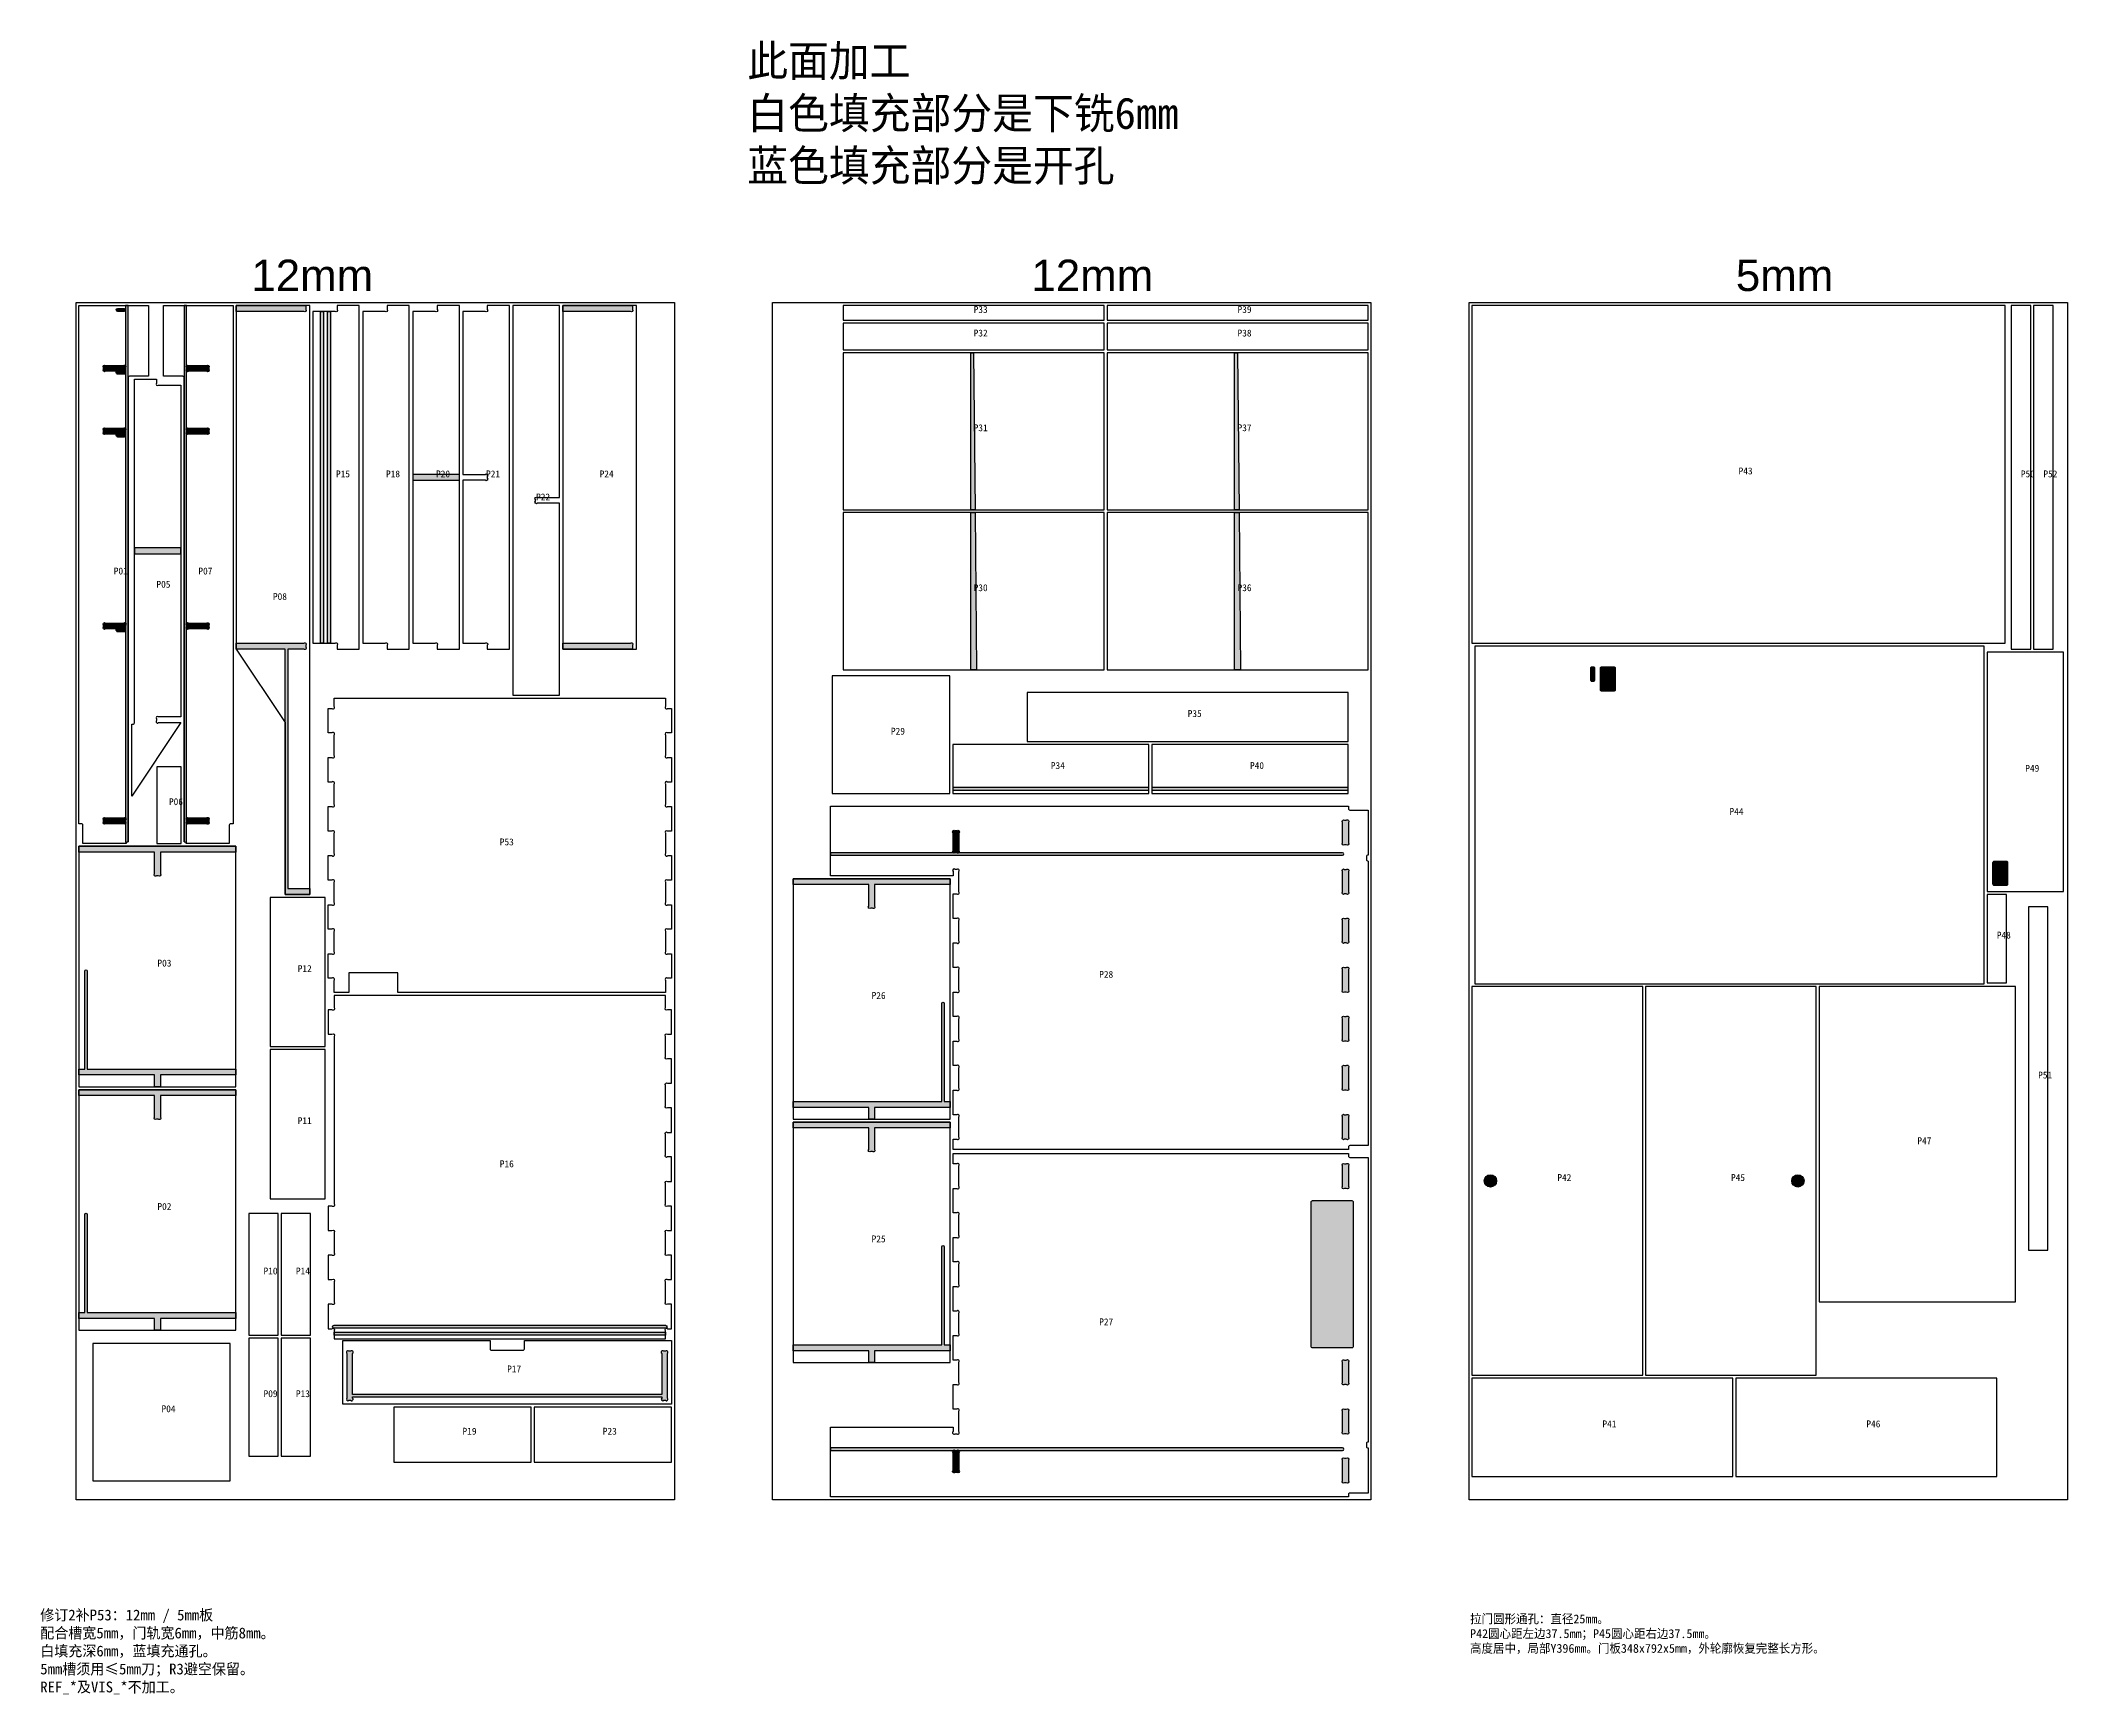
# Model space of a CAD drawing. Header units: millimetres. Extents: x 1501 to 5633, y -413 to 2958.
import ezdxf

# ---------------------------------------------------------------- set-up
doc = ezdxf.new("R2010")
doc.units = ezdxf.units.MM
for name, color, linetype in [('CUT_12MM', 7, 'Continuous'), ('CUT_5MM', 6, 'Continuous'), ('HOLE_THROUGH_12MM', 150, 'Continuous'), ('HOLE_THROUGH_5MM', 150, 'Continuous'), ('POCKET_DEPTH6', 7, 'Continuous'), ('REF_STOCK_DO_NOT_CUT', 8, 'Continuous'), ('REF_TEXT_DO_NOT_CUT', 7, 'Continuous'), ('VIS_FILL_DO_NOT_MACHINE', 7, 'Continuous')]:
    doc.layers.add(name, color=color, linetype=linetype)

msp = doc.modelspace()

# ---------------------------------------------------------------- hatches: boundary and pattern name
at = {"layer": 'VIS_FILL_DO_NOT_MACHINE'}
for color, points in [(150, [(1670.9, 2405.5), (1657.9, 2405.5, -1), (1657.9, 2411.5), (1670.9, 2411.5, -1)]), (7, [(1675, 1322.4, -0.32726), (1677.9, 1324.5), (1678.9, 1324.5), (1678.9, 2417.5), (1673.9, 2417.5), (1673.9, 1324.5, 0.254055)]), (7, [(1798.4, 1324.5), (1798.4, 2417.5), (1793.4, 2417.5), (1793.4, 1324.5), (1794.4, 1324.5, -0.32726), (1797.2, 1322.4, 0.254055)]), (7, [(2037.1, 2405.5), (1899.4, 2405.5), (1899.4, 2417.5), (2041.4, 2417.5), (2041.4, 2409.7, -1)]), (7, [(2077.4, 2405.5), (2077.4, 1729.5), (2071.4, 1729.5), (2071.4, 2405.5)]), (7, [(2091.4, 2405.5), (2091.4, 1729.5), (2085.4, 1729.5), (2085.4, 2405.5)]), (7, [(2703.1, 2405.5), (2565.4, 2405.5), (2565.4, 2417.5), (2707.4, 2417.5), (2707.4, 2409.7, -1)]), (7, [(3396.9, 2321.5), (3402.9, 2321.5), (3405.9, 2001.5), (3396.9, 2001.5)]), (7, [(3934.9, 2321.5), (3940.9, 2321.5), (3943.9, 2001.5), (3934.9, 2001.5)]), (150, [(1628.9, 2287.7), (1628.9, 2291.2, -1), (1633.1, 2295.5), (1669.7, 2295.5, -1), (1673.9, 2291.2), (1673.9, 2280.5, -0.414214), (1670.9, 2277.5), (1657.9, 2277.5, -0.414214), (1654.9, 2280.5), (1654.9, 2283.5), (1633.1, 2283.5, -1)]), (150, [(1798.4, 2287.7), (1798.4, 2291.2, -1), (1802.6, 2295.5), (1839.1, 2295.5, -1), (1843.4, 2291.2), (1843.4, 2287.7, -1), (1839.1, 2283.5), (1802.6, 2283.5, -1)]), (150, [(1628.9, 2159.7), (1628.9, 2163.2, -1), (1633.1, 2167.5), (1669.7, 2167.5, -1), (1673.9, 2163.2), (1673.9, 2152.5, -0.414214), (1670.9, 2149.5), (1657.9, 2149.5, -0.414214), (1654.9, 2152.5), (1654.9, 2155.5), (1633.1, 2155.5, -1)]), (150, [(1798.4, 2159.7), (1798.4, 2163.2, -1), (1802.6, 2167.5), (1839.1, 2167.5, -1), (1843.4, 2163.2), (1843.4, 2159.7, -1), (1839.1, 2155.5), (1802.6, 2155.5, -1)]), (7, [(2259.4, 2073.5), (2259.4, 2061.5), (2354.4, 2061.5), (2354.4, 2073.5)]), (7, [(3396.9, 1995.5), (3405.9, 1995.5), (3408.9, 1675.5), (3396.9, 1675.5)]), (7, [(3934.9, 1995.5), (3943.9, 1995.5), (3946.9, 1675.5), (3934.9, 1675.5)]), (7, [(1691.9, 1923.5), (1691.9, 1911.5), (1786.9, 1911.5), (1786.9, 1923.5)]), (150, [(1628.9, 1762.7), (1628.9, 1766.2, -1), (1633.1, 1770.5), (1669.7, 1770.5, -1), (1673.9, 1766.2), (1673.9, 1755.5, -0.414214), (1670.9, 1752.5), (1657.9, 1752.5, -0.414214), (1654.9, 1755.5), (1654.9, 1758.5), (1633.1, 1758.5, -1)]), (150, [(1798.4, 1762.7), (1798.4, 1766.2, -1), (1802.6, 1770.5), (1839.1, 1770.5, -1), (1843.4, 1766.2), (1843.4, 1762.7, -1), (1839.1, 1758.5), (1802.6, 1758.5, -1)]), (7, [(2049.4, 1217.5), (1999.4, 1217.5), (1999.4, 1717.5), (1899.4, 1717.5), (1899.4, 1729.5), (2037.1, 1729.5, -1), (2041.4, 1725.2), (2041.4, 1721.7, -1), (2037.1, 1717.5), (2004.4, 1717.5), (2004.4, 1229.5), (2049.4, 1229.5)]), (7, [(2565.4, 1729.5), (2703.1, 1729.5, -1), (2707.4, 1725.2), (2707.4, 1717.5), (2565.4, 1717.5)]), (150, [(4665.9, 1651.5), (4663.9, 1651.5, -0.414214), (4660.9, 1654.5), (4660.9, 1678.5, -0.414214), (4663.9, 1681.5), (4665.9, 1681.5, -0.414214), (4668.9, 1678.5), (4668.9, 1654.5, -0.414214)]), (150, [(4707.9, 1631.5), (4683.9, 1631.5, -0.414214), (4680.9, 1634.5), (4680.9, 1678.5, -0.414214), (4683.9, 1681.5), (4707.9, 1681.5, -0.414214), (4710.9, 1678.5), (4710.9, 1634.5, -0.414214)]), (7, [(3760.3, 1435.1), (3360.3, 1435.1), (3360.3, 1430.1), (3760.3, 1430.1)]), (7, [(4166.3, 1435.1), (3766.3, 1435.1), (3766.3, 1430.1), (4166.3, 1430.1)]), (150, [(1628.9, 1365.7), (1628.9, 1369.2, -1), (1633.1, 1373.5), (1669.7, 1373.5, -1), (1673.9, 1369.2), (1673.9, 1365.7, -1), (1669.7, 1361.5), (1633.1, 1361.5, -1)]), (150, [(1798.4, 1365.7), (1798.4, 1369.2, -1), (1802.6, 1373.5), (1839.1, 1373.5, -1), (1843.4, 1369.2), (1843.4, 1365.7, -1), (1839.1, 1361.5), (1802.6, 1361.5, -1)]), (150, [(4154.9, 1322.7), (4154.9, 1364.2, -1), (4159.1, 1368.5), (4162.7, 1368.5, -1), (4166.9, 1364.2), (4166.9, 1322.7, -1), (4162.7, 1318.5), (4159.1, 1318.5, -1)]), (150, [(3360.9, 1306.7), (3360.9, 1343.2, -1), (3365.1, 1347.5), (3368.7, 1347.5, -1), (3372.9, 1343.2), (3372.9, 1306.7, -1), (3368.7, 1302.5), (3365.1, 1302.5, -1)]), (7, [(1732.9, 1259.7), (1732.9, 1303.5), (1578.9, 1303.5), (1578.9, 1315.5), (1898.9, 1315.5), (1898.9, 1303.5), (1744.9, 1303.5), (1744.9, 1259.7, -1), (1740.7, 1255.5), (1737.2, 1255.5, -1)]), (7, [(4154.9, 1302.5), (3110.9, 1302.5), (3110.9, 1297.5), (4154.9, 1297.5, 1)]), (150, [(5507.9, 1285.5, -0.414214), (5510.9, 1282.5), (5510.9, 1238.5, -0.414214), (5507.9, 1235.5), (5483.9, 1235.5, -0.414214), (5480.9, 1238.5), (5480.9, 1282.5, -0.414214), (5483.9, 1285.5)]), (7, [(3188.9, 1193.7), (3188.9, 1237.5), (3034.9, 1237.5), (3034.9, 1249.5), (3354.9, 1249.5), (3354.9, 1237.5), (3200.9, 1237.5), (3200.9, 1193.7, -1), (3196.7, 1189.5), (3193.1, 1189.5, -1)]), (150, [(4154.9, 1222.7), (4154.9, 1264.2, -1), (4159.1, 1268.5), (4162.7, 1268.5, -1), (4166.9, 1264.2), (4166.9, 1222.7, -1), (4162.7, 1218.5), (4159.1, 1218.5, -1)]), (150, [(4154.9, 1122.7), (4154.9, 1164.2, -1), (4159.1, 1168.5), (4162.7, 1168.5, -1), (4166.9, 1164.2), (4166.9, 1122.7, -1), (4162.7, 1118.5), (4159.1, 1118.5, -1)]), (7, [(1744.9, 825.5), (1732.9, 825.5), (1732.9, 849.5), (1578.9, 849.5), (1578.9, 861.5), (1590.9, 861.5), (1590.9, 1061.5, -1), (1595.9, 1061.5), (1595.9, 861.5), (1898.9, 861.5), (1898.9, 849.5), (1744.9, 849.5)]), (150, [(4154.9, 1022.7), (4154.9, 1064.2, -1), (4159.1, 1068.5), (4162.7, 1068.5, -1), (4166.9, 1064.2), (4166.9, 1022.7, -1), (4162.7, 1018.5), (4159.1, 1018.5, -1)]), (7, [(3200.9, 759.5), (3188.9, 759.5), (3188.9, 783.5), (3034.9, 783.5), (3034.9, 795.5), (3337.9, 795.5), (3337.9, 995.5, -1), (3342.9, 995.5), (3342.9, 795.5), (3354.9, 795.5), (3354.9, 783.5), (3200.9, 783.5)]), (150, [(4154.9, 922.7), (4154.9, 964.2, -1), (4159.1, 968.5), (4162.7, 968.5, -1), (4166.9, 964.2), (4166.9, 922.7, -1), (4162.7, 918.5), (4159.1, 918.5, -1)]), (150, [(4154.9, 822.7), (4154.9, 864.2, -1), (4159.1, 868.5), (4162.7, 868.5, -1), (4166.9, 864.2), (4166.9, 822.7, -1), (4162.7, 818.5), (4159.1, 818.5, -1)]), (7, [(1732.9, 763.7), (1732.9, 807.5), (1578.9, 807.5), (1578.9, 819.5), (1898.9, 819.5), (1898.9, 807.5), (1744.9, 807.5), (1744.9, 763.7, -1), (1740.7, 759.5), (1737.2, 759.5, -1)]), (7, [(3188.9, 697.7), (3188.9, 741.5), (3034.9, 741.5), (3034.9, 753.5), (3354.9, 753.5), (3354.9, 741.5), (3200.9, 741.5), (3200.9, 697.7, -1), (3196.7, 693.5), (3193.1, 693.5, -1)]), (150, [(4154.9, 722.7), (4154.9, 764.2, -1), (4159.1, 768.5), (4162.7, 768.5, -1), (4166.9, 764.2), (4166.9, 722.7, -1), (4162.7, 718.5), (4159.1, 718.5, -1)]), (150, [(4154.9, 622.7), (4154.9, 664.2, -1), (4159.1, 668.5), (4162.7, 668.5, -1), (4166.9, 664.2), (4166.9, 622.7, -1), (4162.7, 618.5), (4159.1, 618.5, -1)]), (150, [(4468.9, 633.5, 1), (4443.9, 633.5, 1)]), (150, [(5095.9, 633.5, 1), (5070.9, 633.5, 1)]), (150, [(4090.9, 296.5), (4090.9, 590.5, -0.414214), (4093.9, 593.5), (4173.9, 593.5, -0.414214), (4176.9, 590.5), (4176.9, 296.5, -0.414214), (4173.9, 293.5), (4093.9, 293.5, -0.414214)]), (7, [(1744.9, 329.5), (1732.9, 329.5), (1732.9, 353.5), (1578.9, 353.5), (1578.9, 365.5), (1590.9, 365.5), (1590.9, 565.5, -1), (1595.9, 565.5), (1595.9, 365.5), (1898.9, 365.5), (1898.9, 353.5), (1744.9, 353.5)]), (7, [(3200.9, 263.5), (3188.9, 263.5), (3188.9, 287.5), (3034.9, 287.5), (3034.9, 299.5), (3337.9, 299.5), (3337.9, 499.5, -1), (3342.9, 499.5), (3342.9, 299.5), (3354.9, 299.5), (3354.9, 287.5), (3200.9, 287.5)]), (7, [(2098.9, 339.5), (2774.9, 339.5, -1), (2774.9, 333.5), (2098.9, 333.5, -1)]), (7, [(2774.9, 319.5), (2098.9, 319.5), (2098.9, 325.5), (2774.9, 325.5)]), (7, [(2129.1, 186.5), (2132.7, 186.5, 1), (2136.9, 190.7), (2136.9, 193.5), (2766.9, 193.5), (2766.9, 190.7, 1), (2771.1, 186.5), (2774.7, 186.5, 1), (2778.9, 190.7), (2778.9, 282.2, 1), (2774.7, 286.5), (2771.1, 286.5, 1), (2766.9, 282.2), (2766.9, 198.5), (2136.9, 198.5), (2136.9, 282.2, 1), (2132.7, 286.5), (2129.1, 286.5, 1), (2124.9, 282.2), (2124.9, 190.7, 1)]), (150, [(4154.9, 222.7), (4154.9, 264.2, -1), (4159.1, 268.5), (4162.7, 268.5, -1), (4166.9, 264.2), (4166.9, 222.7, -1), (4162.7, 218.5), (4159.1, 218.5, -1)]), (150, [(4154.9, 122.7), (4154.9, 164.2, -1), (4159.1, 168.5), (4162.7, 168.5, -1), (4166.9, 164.2), (4166.9, 122.7, -1), (4162.7, 118.5), (4159.1, 118.5, -1)]), (7, [(4154.9, 89.5), (3110.9, 89.5), (3110.9, 84.5), (4154.9, 84.5, 1)]), (150, [(3360.9, 43.7), (3360.9, 80.2, -1), (3365.1, 84.5), (3368.7, 84.5, -1), (3372.9, 80.2), (3372.9, 43.7, -1), (3368.7, 39.5), (3365.1, 39.5, -1)]), (150, [(4154.9, 22.7), (4154.9, 64.2, -1), (4159.1, 68.5), (4162.7, 68.5, -1), (4166.9, 64.2), (4166.9, 22.7, -1), (4162.7, 18.5), (4159.1, 18.5, -1)])]:
    msp.add_hatch(color=color, dxfattribs=at).paths.add_polyline_path(points)

# ---------------------------------------------------------------- linework, layer by layer
at = {"layer": 'CUT_12MM', "color": 7}
for points in [[(1578.9, 1361.5), (1578.9, 2417.5), (1720.9, 2417.5), (1720.9, 2273.5), (1681.9, 2273.5, 0.414214), (1678.9, 2270.5), (1678.9, 1324.5), (1677.9, 1324.5, 0.414214), (1674.9, 1321.5), (1586.9, 1321.5), (1586.9, 1358.5, 0.414214), (1583.9, 1361.5)], [(1793.4, 1324.5), (1793.4, 2270.5, 0.414214), (1790.4, 2273.5), (1751.4, 2273.5), (1751.4, 2417.5), (1893.4, 2417.5), (1893.4, 1361.5), (1888.4, 1361.5, 0.414214), (1885.4, 1358.5), (1885.4, 1321.5), (1797.4, 1321.5, 0.414214), (1794.4, 1324.5)], [(2055.4, 1729.5), (2101.1, 1729.5, -1), (2105.4, 1725.2), (2105.4, 1717.5), (2150.4, 1717.5), (2150.4, 2417.5), (2105.4, 2417.5), (2105.4, 2409.7, -1), (2101.1, 2405.5), (2055.4, 2405.5)], [(2207.4, 2417.5), (2207.4, 2409.7, -1), (2203.1, 2405.5), (2157.4, 2405.5), (2157.4, 1729.5), (2203.1, 1729.5, -1), (2207.4, 1725.2), (2207.4, 1717.5), (2252.4, 1717.5), (2252.4, 2417.5)], [(2259.4, 1729.5), (2305.1, 1729.5, -1), (2309.4, 1725.2), (2309.4, 1717.5), (2354.4, 1717.5), (2354.4, 2417.5), (2309.4, 2417.5), (2309.4, 2409.7, -1), (2305.1, 2405.5), (2259.4, 2405.5)], [(2411.4, 2417.5), (2411.4, 2409.7, -1), (2407.1, 2405.5), (2361.4, 2405.5), (2361.4, 2073.5), (2407.1, 2073.5, -1), (2411.4, 2069.2), (2411.4, 2065.7, -1), (2407.1, 2061.5), (2361.4, 2061.5), (2361.4, 1729.5), (2407.1, 1729.5, -1), (2411.4, 1725.2), (2411.4, 1717.5), (2456.4, 1717.5), (2456.4, 2417.5)], [(2558.4, 2014.5), (2513.6, 2014.5, -1), (2509.4, 2018.7), (2509.4, 2022.2, -1), (2513.6, 2026.5), (2558.4, 2026.5), (2558.4, 2417.5), (2463.4, 2417.5), (2463.4, 1623.5), (2558.4, 1623.5)], [(1691.9, 2267.5), (1736.9, 2267.5), (1736.9, 2259.7, 1), (1741.1, 2255.5), (1786.9, 2255.5), (1786.9, 1579.5), (1741.1, 1579.5, 1), (1736.9, 1575.2), (1736.9, 1571.7, 1), (1741.1, 1567.5), (1786.9, 1567.5), (1686.9, 1417.5), (1686.9, 1564.5), (1689.4, 1564.5, 0.414214), (1691.9, 1567)], [(2086.9, 1446.5), (2086.9, 1496.5), (2094.7, 1496.5, 1), (2098.9, 1500.7), (2098.9, 1542.2, 1), (2094.7, 1546.5), (2086.9, 1546.5), (2086.9, 1596.5), (2094.7, 1596.5, 1), (2098.9, 1600.7), (2098.9, 1617.5), (2774.9, 1617.5), (2774.9, 1600.7, 1), (2779.1, 1596.5), (2786.9, 1596.5), (2786.9, 1546.5), (2779.1, 1546.5, 1), (2774.9, 1542.2), (2774.9, 1500.7, 1), (2779.1, 1496.5), (2786.9, 1496.5), (2786.9, 1446.5), (2779.1, 1446.5, 1), (2774.9, 1442.2), (2774.9, 1400.7, 1), (2779.1, 1396.5), (2786.9, 1396.5), (2786.9, 1346.5), (2779.1, 1346.5, 1), (2774.9, 1342.2), (2774.9, 1300.7, 1), (2779.1, 1296.5), (2786.9, 1296.5), (2786.9, 1246.5), (2779.1, 1246.5, 1), (2774.9, 1242.2), (2774.9, 1200.7, 1), (2779.1, 1196.5), (2786.9, 1196.5), (2786.9, 1146.5), (2779.1, 1146.5, 1), (2774.9, 1142.2), (2774.9, 1100.7, 1), (2779.1, 1096.5), (2786.9, 1096.5), (2786.9, 1046.5), (2779.1, 1046.5, 1), (2774.9, 1042.2), (2774.9, 1017.5), (2228.9, 1017.5), (2228.9, 1057.5), (2128.9, 1057.5), (2128.9, 1017.5), (2098.9, 1017.5), (2098.9, 1042.2, 1), (2094.7, 1046.5), (2086.9, 1046.5), (2086.9, 1096.5), (2094.7, 1096.5, 1), (2098.9, 1100.7), (2098.9, 1142.2, 1), (2094.7, 1146.5), (2086.9, 1146.5), (2086.9, 1196.5), (2094.7, 1196.5, 1), (2098.9, 1200.7), (2098.9, 1242.2, 1), (2094.7, 1246.5), (2086.9, 1246.5), (2086.9, 1296.5), (2094.7, 1296.5, 1), (2098.9, 1300.7), (2098.9, 1342.2, 1), (2094.7, 1346.5), (2086.9, 1346.5), (2086.9, 1396.5), (2094.7, 1396.5, 1), (2098.9, 1400.7), (2098.9, 1442.2, 1), (2094.7, 1446.5)], [(4166.9, 697.5), (3360.9, 697.5), (3360.9, 718.5), (3368.7, 718.5, 1), (3372.9, 722.7), (3372.9, 764.2, 1), (3368.7, 768.5), (3360.9, 768.5), (3360.9, 818.5), (3368.7, 818.5, 1), (3372.9, 822.7), (3372.9, 864.2, 1), (3368.7, 868.5), (3360.9, 868.5), (3360.9, 918.5), (3368.7, 918.5, 1), (3372.9, 922.7), (3372.9, 964.2, 1), (3368.7, 968.5), (3360.9, 968.5), (3360.9, 1018.5), (3368.7, 1018.5, 1), (3372.9, 1022.7), (3372.9, 1064.2, 1), (3368.7, 1068.5), (3360.9, 1068.5), (3360.9, 1118.5), (3368.7, 1118.5, 1), (3372.9, 1122.7), (3372.9, 1164.2, 1), (3368.7, 1168.5), (3360.9, 1168.5), (3360.9, 1218.5), (3368.7, 1218.5, 1), (3372.9, 1222.7), (3372.9, 1264.2, 1), (3368.7, 1268.5), (3365.1, 1268.5, 1), (3360.9, 1264.2), (3360.9, 1255.5), (3110.9, 1255.5), (3110.9, 1397.5), (4166.9, 1397.5), (4166.9, 1392.5, 0.414214), (4169.9, 1389.5), (4206.9, 1389.5), (4206.9, 1297.5, 0.414214), (4203.9, 1294.5), (4203.9, 1288.5, 0.414214), (4206.9, 1285.5), (4206.9, 705.5), (4169.9, 705.5, 0.414214), (4166.9, 702.5)], [(2774.9, 311.5), (2774.9, 328.2, -1), (2779.1, 332.5), (2786.9, 332.5), (2786.9, 382.5), (2779.1, 382.5, -1), (2774.9, 386.7), (2774.9, 428.2, -1), (2779.1, 432.5), (2786.9, 432.5), (2786.9, 482.5), (2779.1, 482.5, -1), (2774.9, 486.7), (2774.9, 528.2, -1), (2779.1, 532.5), (2786.9, 532.5), (2786.9, 582.5), (2779.1, 582.5, -1), (2774.9, 586.7), (2774.9, 628.2, -1), (2779.1, 632.5), (2786.9, 632.5), (2786.9, 682.5), (2779.1, 682.5, -1), (2774.9, 686.7), (2774.9, 728.2, -1), (2779.1, 732.5), (2786.9, 732.5), (2786.9, 782.5), (2779.1, 782.5, -1), (2774.9, 786.7), (2774.9, 828.2, -1), (2779.1, 832.5), (2786.9, 832.5), (2786.9, 882.5), (2779.1, 882.5, -1), (2774.9, 886.7), (2774.9, 928.2, -1), (2779.1, 932.5), (2786.9, 932.5), (2786.9, 982.5), (2779.1, 982.5, -1), (2774.9, 986.7), (2774.9, 1011.5), (2098.9, 1011.5), (2098.9, 986.7, -1), (2094.7, 982.5), (2086.9, 982.5), (2086.9, 932.5), (2094.7, 932.5, -1), (2098.9, 928.2), (2098.9, 586.7, -1), (2094.7, 582.5), (2086.9, 582.5), (2086.9, 532.5), (2094.7, 532.5, -1), (2098.9, 528.2), (2098.9, 486.7, -1), (2094.7, 482.5), (2086.9, 482.5), (2086.9, 432.5), (2094.7, 432.5, -1), (2098.9, 428.2), (2098.9, 386.7, -1), (2094.7, 382.5), (2086.9, 382.5), (2086.9, 332.5), (2094.7, 332.5, -1), (2098.9, 328.2), (2098.9, 311.5)], [(4166.9, -10.5), (3110.9, -10.5), (3110.9, 131.5), (3360.9, 131.5), (3360.9, 122.7, 1), (3365.1, 118.5), (3368.7, 118.5, 1), (3372.9, 122.7), (3372.9, 164.2, 1), (3368.7, 168.5), (3360.9, 168.5), (3360.9, 218.5), (3368.7, 218.5, 1), (3372.9, 222.7), (3372.9, 264.2, 1), (3368.7, 268.5), (3360.9, 268.5), (3360.9, 318.5), (3368.7, 318.5, 1), (3372.9, 322.7), (3372.9, 364.2, 1), (3368.7, 368.5), (3360.9, 368.5), (3360.9, 418.5), (3368.7, 418.5, 1), (3372.9, 422.7), (3372.9, 464.2, 1), (3368.7, 468.5), (3360.9, 468.5), (3360.9, 518.5), (3368.7, 518.5, 1), (3372.9, 522.7), (3372.9, 564.2, 1), (3368.7, 568.5), (3360.9, 568.5), (3360.9, 618.5), (3368.7, 618.5, 1), (3372.9, 622.7), (3372.9, 664.2, 1), (3368.7, 668.5), (3360.9, 668.5), (3360.9, 689.5), (4166.9, 689.5), (4166.9, 684.5, 0.414214), (4169.9, 681.5), (4206.9, 681.5), (4206.9, 101.5, 0.414214), (4203.9, 98.5), (4203.9, 92.5, 0.414214), (4206.9, 89.5), (4206.9, -2.5), (4169.9, -2.5, 0.414214), (4166.9, -5.5)], [(2486.9, 308.5), (2786.9, 308.5), (2786.9, 178.5), (2116.9, 178.5), (2116.9, 308.5), (2416.9, 308.5), (2416.9, 291.5, 0.414214), (2419.9, 288.5), (2483.9, 288.5, 0.414214), (2486.9, 291.5)]]:
    msp.add_lwpolyline(points, format="xyb", close=True, dxfattribs=at)
for points in [[(2049.4, 2417.5), (1899.4, 2417.5), (1899.4, 1717.5), (1999.4, 1567.5), (1999.4, 1217.5), (2049.4, 1217.5)], [(2715.4, 2417.5), (2565.4, 2417.5), (2565.4, 1717.5), (2715.4, 1717.5)], [(3136.9, 2417.5), (3136.9, 2387.5), (3668.9, 2387.5), (3668.9, 2417.5)], [(4206.9, 2417.5), (3674.9, 2417.5), (3674.9, 2387.5), (4206.9, 2387.5)], [(3136.9, 2381.5), (3136.9, 2327.5), (3668.9, 2327.5), (3668.9, 2381.5)], [(4206.9, 2381.5), (3674.9, 2381.5), (3674.9, 2327.5), (4206.9, 2327.5)], [(3136.9, 2321.5), (3136.9, 2001.5), (3668.9, 2001.5), (3668.9, 2321.5)], [(3674.9, 2321.5), (3674.9, 2001.5), (4206.9, 2001.5), (4206.9, 2321.5)], [(3668.9, 1995.5), (3136.9, 1995.5), (3136.9, 1675.5), (3668.9, 1675.5)], [(3674.9, 1995.5), (3674.9, 1675.5), (4206.9, 1675.5), (4206.9, 1995.5)], [(3114.3, 1663.1), (3114.3, 1423.1), (3354.3, 1423.1), (3354.3, 1663.1)], [(3512.3, 1529.1), (4166.3, 1529.1), (4166.3, 1629.1), (3512.3, 1629.1)], [(3760.3, 1523.1), (3360.3, 1523.1), (3360.3, 1423.1), (3760.3, 1423.1)], [(3766.3, 1423.1), (4166.3, 1423.1), (4166.3, 1523.1), (3766.3, 1523.1)], [(1787.4, 1477.5), (1737.4, 1477.5), (1737.4, 1321.5), (1787.4, 1321.5)], [(1578.9, 1315.5), (1578.9, 825.5), (1898.9, 825.5), (1898.9, 1315.5)], [(3034.9, 759.5), (3354.9, 759.5), (3354.9, 1249.5), (3034.9, 1249.5)], [(2080.9, 907.3), (2080.9, 1211.3), (1968.9, 1211.3), (1968.9, 907.3)], [(2080.9, 901.3), (1968.9, 901.3), (1968.9, 597.3), (2080.9, 597.3)], [(1578.9, 819.5), (1578.9, 329.5), (1898.9, 329.5), (1898.9, 819.5)], [(3034.9, 263.5), (3354.9, 263.5), (3354.9, 753.5), (3034.9, 753.5)], [(1925.2, 567), (1925.2, 319), (1985.2, 319), (1985.2, 567)], [(1991.2, 567), (1991.2, 319), (2051.2, 319), (2051.2, 567)], [(1607.2, 22.3), (1887.2, 22.3), (1887.2, 302.3), (1607.2, 302.3)], [(1925.2, 313), (1925.2, 73), (1985.2, 73), (1985.2, 313)], [(1991.2, 313), (1991.2, 73), (2051.2, 73), (2051.2, 313)], [(2220.9, 60.5), (2500.9, 60.5), (2500.9, 172.5), (2220.9, 172.5)], [(2506.9, 60.5), (2786.9, 60.5), (2786.9, 172.5), (2506.9, 172.5)]]:
    msp.add_lwpolyline(points, close=True, dxfattribs=at)
at = {"layer": 'CUT_5MM', "color": 6}
for points in [[(5505.9, 1729.5), (5505.9, 2417.5), (4418.9, 2417.5), (4418.9, 1729.5)], [(5517.9, 2417.5), (5517.9, 1717.5), (5557.9, 1717.5), (5557.9, 2417.5)], [(5563.9, 1717.5), (5603.9, 1717.5), (5603.9, 2417.5), (5563.9, 2417.5)], [(5462.9, 1723.5), (4424.9, 1723.5), (4424.9, 1035.5), (5462.9, 1035.5)], [(5468.9, 1711.5), (5468.9, 1223.5), (5624.9, 1223.5), (5624.9, 1711.5)], [(5468.9, 1037.5), (5508.9, 1037.5), (5508.9, 1217.5), (5468.9, 1217.5)], [(5553.2, 492.4), (5593.2, 492.4), (5593.2, 1192.4), (5553.2, 1192.4)], [(4418.9, 237.5), (4766.9, 237.5), (4766.9, 1029.5), (4418.9, 1029.5)], [(4772.9, 237.5), (5120.9, 237.5), (5120.9, 1029.5), (4772.9, 1029.5)], [(5126.9, 1029.5), (5126.9, 387.5), (5526.9, 387.5), (5526.9, 1029.5)], [(4418.9, 31.5), (4950.9, 31.5), (4950.9, 231.5), (4418.9, 231.5)], [(4956.9, 31.5), (5488.9, 31.5), (5488.9, 231.5), (4956.9, 231.5)]]:
    msp.add_lwpolyline(points, close=True, dxfattribs=at)
at = {"layer": 'HOLE_THROUGH_12MM', "color": 150}
for points in [[(1670.9, 2405.5), (1657.9, 2405.5, -1), (1657.9, 2411.5), (1670.9, 2411.5, -1)], [(1628.9, 2287.7), (1628.9, 2291.2, -1), (1633.1, 2295.5), (1669.7, 2295.5, -1), (1673.9, 2291.2), (1673.9, 2280.5, -0.414214), (1670.9, 2277.5), (1657.9, 2277.5, -0.414214), (1654.9, 2280.5), (1654.9, 2283.5), (1633.1, 2283.5, -1)], [(1798.4, 2287.7), (1798.4, 2291.2, -1), (1802.6, 2295.5), (1839.1, 2295.5, -1), (1843.4, 2291.2), (1843.4, 2287.7, -1), (1839.1, 2283.5), (1802.6, 2283.5, -1)], [(1628.9, 2159.7), (1628.9, 2163.2, -1), (1633.1, 2167.5), (1669.7, 2167.5, -1), (1673.9, 2163.2), (1673.9, 2152.5, -0.414214), (1670.9, 2149.5), (1657.9, 2149.5, -0.414214), (1654.9, 2152.5), (1654.9, 2155.5), (1633.1, 2155.5, -1)], [(1798.4, 2159.7), (1798.4, 2163.2, -1), (1802.6, 2167.5), (1839.1, 2167.5, -1), (1843.4, 2163.2), (1843.4, 2159.7, -1), (1839.1, 2155.5), (1802.6, 2155.5, -1)], [(1628.9, 1762.7), (1628.9, 1766.2, -1), (1633.1, 1770.5), (1669.7, 1770.5, -1), (1673.9, 1766.2), (1673.9, 1755.5, -0.414214), (1670.9, 1752.5), (1657.9, 1752.5, -0.414214), (1654.9, 1755.5), (1654.9, 1758.5), (1633.1, 1758.5, -1)], [(1798.4, 1762.7), (1798.4, 1766.2, -1), (1802.6, 1770.5), (1839.1, 1770.5, -1), (1843.4, 1766.2), (1843.4, 1762.7, -1), (1839.1, 1758.5), (1802.6, 1758.5, -1)], [(1628.9, 1365.7), (1628.9, 1369.2, -1), (1633.1, 1373.5), (1669.7, 1373.5, -1), (1673.9, 1369.2), (1673.9, 1365.7, -1), (1669.7, 1361.5), (1633.1, 1361.5, -1)], [(1798.4, 1365.7), (1798.4, 1369.2, -1), (1802.6, 1373.5), (1839.1, 1373.5, -1), (1843.4, 1369.2), (1843.4, 1365.7, -1), (1839.1, 1361.5), (1802.6, 1361.5, -1)], [(4154.9, 1322.7), (4154.9, 1364.2, -1), (4159.1, 1368.5), (4162.7, 1368.5, -1), (4166.9, 1364.2), (4166.9, 1322.7, -1), (4162.7, 1318.5), (4159.1, 1318.5, -1)], [(3360.9, 1306.7), (3360.9, 1343.2, -1), (3365.1, 1347.5), (3368.7, 1347.5, -1), (3372.9, 1343.2), (3372.9, 1306.7, -1), (3368.7, 1302.5), (3365.1, 1302.5, -1)], [(4154.9, 1222.7), (4154.9, 1264.2, -1), (4159.1, 1268.5), (4162.7, 1268.5, -1), (4166.9, 1264.2), (4166.9, 1222.7, -1), (4162.7, 1218.5), (4159.1, 1218.5, -1)], [(4154.9, 1122.7), (4154.9, 1164.2, -1), (4159.1, 1168.5), (4162.7, 1168.5, -1), (4166.9, 1164.2), (4166.9, 1122.7, -1), (4162.7, 1118.5), (4159.1, 1118.5, -1)], [(4154.9, 1022.7), (4154.9, 1064.2, -1), (4159.1, 1068.5), (4162.7, 1068.5, -1), (4166.9, 1064.2), (4166.9, 1022.7, -1), (4162.7, 1018.5), (4159.1, 1018.5, -1)], [(4154.9, 922.7), (4154.9, 964.2, -1), (4159.1, 968.5), (4162.7, 968.5, -1), (4166.9, 964.2), (4166.9, 922.7, -1), (4162.7, 918.5), (4159.1, 918.5, -1)], [(4154.9, 822.7), (4154.9, 864.2, -1), (4159.1, 868.5), (4162.7, 868.5, -1), (4166.9, 864.2), (4166.9, 822.7, -1), (4162.7, 818.5), (4159.1, 818.5, -1)], [(4154.9, 722.7), (4154.9, 764.2, -1), (4159.1, 768.5), (4162.7, 768.5, -1), (4166.9, 764.2), (4166.9, 722.7, -1), (4162.7, 718.5), (4159.1, 718.5, -1)], [(4154.9, 622.7), (4154.9, 664.2, -1), (4159.1, 668.5), (4162.7, 668.5, -1), (4166.9, 664.2), (4166.9, 622.7, -1), (4162.7, 618.5), (4159.1, 618.5, -1)], [(4090.9, 296.5), (4090.9, 590.5, -0.414214), (4093.9, 593.5), (4173.9, 593.5, -0.414214), (4176.9, 590.5), (4176.9, 296.5, -0.414214), (4173.9, 293.5), (4093.9, 293.5, -0.414214)], [(4154.9, 222.7), (4154.9, 264.2, -1), (4159.1, 268.5), (4162.7, 268.5, -1), (4166.9, 264.2), (4166.9, 222.7, -1), (4162.7, 218.5), (4159.1, 218.5, -1)], [(4154.9, 122.7), (4154.9, 164.2, -1), (4159.1, 168.5), (4162.7, 168.5, -1), (4166.9, 164.2), (4166.9, 122.7, -1), (4162.7, 118.5), (4159.1, 118.5, -1)], [(3360.9, 43.7), (3360.9, 80.2, -1), (3365.1, 84.5), (3368.7, 84.5, -1), (3372.9, 80.2), (3372.9, 43.7, -1), (3368.7, 39.5), (3365.1, 39.5, -1)], [(4154.9, 22.7), (4154.9, 64.2, -1), (4159.1, 68.5), (4162.7, 68.5, -1), (4166.9, 64.2), (4166.9, 22.7, -1), (4162.7, 18.5), (4159.1, 18.5, -1)]]:
    msp.add_lwpolyline(points, format="xyb", close=True, dxfattribs=at)
at = {"layer": 'HOLE_THROUGH_5MM', "color": 150}
for points in [[(4665.9, 1651.5), (4663.9, 1651.5, -0.414214), (4660.9, 1654.5), (4660.9, 1678.5, -0.414214), (4663.9, 1681.5), (4665.9, 1681.5, -0.414214), (4668.9, 1678.5), (4668.9, 1654.5, -0.414214)], [(4707.9, 1631.5), (4683.9, 1631.5, -0.414214), (4680.9, 1634.5), (4680.9, 1678.5, -0.414214), (4683.9, 1681.5), (4707.9, 1681.5, -0.414214), (4710.9, 1678.5), (4710.9, 1634.5, -0.414214)], [(5507.9, 1285.5, -0.414214), (5510.9, 1282.5), (5510.9, 1238.5, -0.414214), (5507.9, 1235.5), (5483.9, 1235.5, -0.414214), (5480.9, 1238.5), (5480.9, 1282.5, -0.414214), (5483.9, 1285.5)]]:
    msp.add_lwpolyline(points, format="xyb", close=True, dxfattribs=at)
for centre in [(4456.4, 633.5), (5083.4, 633.5)]:
    msp.add_circle(centre, 12.5, dxfattribs=at)
at = {"layer": 'POCKET_DEPTH6', "color": 7}
for points in [[(1675, 1322.4, -0.32726), (1677.9, 1324.5), (1678.9, 1324.5), (1678.9, 2417.5), (1673.9, 2417.5), (1673.9, 1324.5, 0.254055)], [(1798.4, 1324.5), (1798.4, 2417.5), (1793.4, 2417.5), (1793.4, 1324.5), (1794.4, 1324.5, -0.32726), (1797.2, 1322.4, 0.254055)], [(2037.1, 2405.5), (1899.4, 2405.5), (1899.4, 2417.5), (2041.4, 2417.5), (2041.4, 2409.7, -1)], [(2703.1, 2405.5), (2565.4, 2405.5), (2565.4, 2417.5), (2707.4, 2417.5), (2707.4, 2409.7, -1)], [(2049.4, 1217.5), (1999.4, 1217.5), (1999.4, 1717.5), (1899.4, 1717.5), (1899.4, 1729.5), (2037.1, 1729.5, -1), (2041.4, 1725.2), (2041.4, 1721.7, -1), (2037.1, 1717.5), (2004.4, 1717.5), (2004.4, 1229.5), (2049.4, 1229.5)], [(2565.4, 1729.5), (2703.1, 1729.5, -1), (2707.4, 1725.2), (2707.4, 1717.5), (2565.4, 1717.5)], [(1732.9, 1259.7), (1732.9, 1303.5), (1578.9, 1303.5), (1578.9, 1315.5), (1898.9, 1315.5), (1898.9, 1303.5), (1744.9, 1303.5), (1744.9, 1259.7, -1), (1740.7, 1255.5), (1737.2, 1255.5, -1)], [(4154.9, 1302.5), (3110.9, 1302.5), (3110.9, 1297.5), (4154.9, 1297.5, 1)], [(3188.9, 1193.7), (3188.9, 1237.5), (3034.9, 1237.5), (3034.9, 1249.5), (3354.9, 1249.5), (3354.9, 1237.5), (3200.9, 1237.5), (3200.9, 1193.7, -1), (3196.7, 1189.5), (3193.1, 1189.5, -1)], [(1744.9, 825.5), (1732.9, 825.5), (1732.9, 849.5), (1578.9, 849.5), (1578.9, 861.5), (1590.9, 861.5), (1590.9, 1061.5, -1), (1595.9, 1061.5), (1595.9, 861.5), (1898.9, 861.5), (1898.9, 849.5), (1744.9, 849.5)], [(3200.9, 759.5), (3188.9, 759.5), (3188.9, 783.5), (3034.9, 783.5), (3034.9, 795.5), (3337.9, 795.5), (3337.9, 995.5, -1), (3342.9, 995.5), (3342.9, 795.5), (3354.9, 795.5), (3354.9, 783.5), (3200.9, 783.5)], [(1732.9, 763.7), (1732.9, 807.5), (1578.9, 807.5), (1578.9, 819.5), (1898.9, 819.5), (1898.9, 807.5), (1744.9, 807.5), (1744.9, 763.7, -1), (1740.7, 759.5), (1737.2, 759.5, -1)], [(3188.9, 697.7), (3188.9, 741.5), (3034.9, 741.5), (3034.9, 753.5), (3354.9, 753.5), (3354.9, 741.5), (3200.9, 741.5), (3200.9, 697.7, -1), (3196.7, 693.5), (3193.1, 693.5, -1)], [(1744.9, 329.5), (1732.9, 329.5), (1732.9, 353.5), (1578.9, 353.5), (1578.9, 365.5), (1590.9, 365.5), (1590.9, 565.5, -1), (1595.9, 565.5), (1595.9, 365.5), (1898.9, 365.5), (1898.9, 353.5), (1744.9, 353.5)], [(3200.9, 263.5), (3188.9, 263.5), (3188.9, 287.5), (3034.9, 287.5), (3034.9, 299.5), (3337.9, 299.5), (3337.9, 499.5, -1), (3342.9, 499.5), (3342.9, 299.5), (3354.9, 299.5), (3354.9, 287.5), (3200.9, 287.5)], [(2098.9, 339.5), (2774.9, 339.5, -1), (2774.9, 333.5), (2098.9, 333.5, -1)], [(2129.1, 186.5), (2132.7, 186.5, 1), (2136.9, 190.7), (2136.9, 193.5), (2766.9, 193.5), (2766.9, 190.7, 1), (2771.1, 186.5), (2774.7, 186.5, 1), (2778.9, 190.7), (2778.9, 282.2, 1), (2774.7, 286.5), (2771.1, 286.5, 1), (2766.9, 282.2), (2766.9, 198.5), (2136.9, 198.5), (2136.9, 282.2, 1), (2132.7, 286.5), (2129.1, 286.5, 1), (2124.9, 282.2), (2124.9, 190.7, 1)], [(4154.9, 89.5), (3110.9, 89.5), (3110.9, 84.5), (4154.9, 84.5, 1)]]:
    msp.add_lwpolyline(points, format="xyb", close=True, dxfattribs=at)
for points in [[(2077.4, 2405.5), (2077.4, 1729.5), (2071.4, 1729.5), (2071.4, 2405.5)], [(2091.4, 2405.5), (2091.4, 1729.5), (2085.4, 1729.5), (2085.4, 2405.5)], [(3396.9, 2321.5), (3402.9, 2321.5), (3405.9, 2001.5), (3396.9, 2001.5)], [(3934.9, 2321.5), (3940.9, 2321.5), (3943.9, 2001.5), (3934.9, 2001.5)], [(2259.4, 2073.5), (2259.4, 2061.5), (2354.4, 2061.5), (2354.4, 2073.5)], [(3396.9, 1995.5), (3405.9, 1995.5), (3408.9, 1675.5), (3396.9, 1675.5)], [(3934.9, 1995.5), (3943.9, 1995.5), (3946.9, 1675.5), (3934.9, 1675.5)], [(1691.9, 1923.5), (1691.9, 1911.5), (1786.9, 1911.5), (1786.9, 1923.5)], [(3760.3, 1435.1), (3360.3, 1435.1), (3360.3, 1430.1), (3760.3, 1430.1)], [(4166.3, 1435.1), (3766.3, 1435.1), (3766.3, 1430.1), (4166.3, 1430.1)], [(2774.9, 319.5), (2098.9, 319.5), (2098.9, 325.5), (2774.9, 325.5)]]:
    msp.add_lwpolyline(points, close=True, dxfattribs=at)
at = {"layer": 'REF_STOCK_DO_NOT_CUT', "color": 8}
for points in [[(1572.9, 2423.5), (2792.9, 2423.5), (2792.9, -16.5), (2184.9, -16.5), (2178.9, -16.5), (1572.9, -16.5)], [(2992.9, 2423.5), (4206.9, 2423.5), (4212.9, 2423.5), (4212.9, -16.5), (4206.9, -16.5), (2992.9, -16.5)], [(4412.9, 2423.5), (5632.9, 2423.5), (5632.9, -16.5), (4412.9, -16.5)]]:
    msp.add_lwpolyline(points, close=True, dxfattribs=at)

# ---------------------------------------------------------------- texts
at = {"layer": 'REF_TEXT_DO_NOT_CUT'}
for s, p in [('P33', (3402.9, 2402.5)), ('P39', (3940.9, 2402.5)), ('P32', (3402.9, 2354.5)), ('P38', (3940.9, 2354.5)), ('P31', (3402.9, 2161.5)), ('P37', (3940.9, 2161.5)), ('P15', (2102.9, 2067.5)), ('P18', (2204.9, 2067.5)), ('P20', (2306.9, 2067.5)), ('P21', (2408.9, 2067.5)), ('P24', (2640.4, 2067.5)), ('P43', (4962.4, 2073.5)), ('P50', (5537.9, 2067.5)), ('P52', (5583.9, 2067.5)), ('P22', (2510.9, 2020.5)), ('P01', (1649.9, 1869.5)), ('P07', (1822.4, 1869.5)), ('P05', (1736.9, 1842.5)), ('P08', (1974.4, 1817.5)), ('P30', (3402.9, 1835.5)), ('P36', (3940.9, 1835.5)), ('P35', (3839.3, 1579.1)), ('P29', (3234.3, 1543.1)), ('P34', (3560.3, 1473.1)), ('P40', (3966.3, 1473.1)), ('P49', (5546.9, 1467.5)), ('P06', (1762.4, 1399.5)), ('P44', (4943.9, 1379.5)), ('P53', (2436.9, 1317.5)), ('P48', (5488.9, 1127.5)), ('P03', (1738.9, 1070.5)), ('P12', (2024.9, 1059.3)), ('P28', (3658.9, 1047.5)), ('P26', (3194.9, 1004.5)), ('P51', (5573.2, 842.4)), ('P11', (2024.9, 749.3)), ('P47', (5326.9, 708.5)), ('P16', (2436.9, 661.5)), ('P42', (4592.9, 633.5)), ('P45', (4946.9, 633.5)), ('P02', (1738.9, 574.5)), ('P25', (3194.9, 508.5)), ('P10', (1955.2, 443)), ('P14', (2021.2, 443)), ('P27', (3658.9, 339.5)), ('P17', (2451.9, 243.5)), ('P09', (1955.2, 193)), ('P13', (2021.2, 193)), ('P04', (1747.2, 162.3)), ('P19', (2360.9, 116.5)), ('P23', (2646.9, 116.5)), ('P41', (4684.9, 131.5)), ('P46', (5222.9, 131.5))]:
    msp.add_text(s, height=14, dxfattribs=at).set_placement(p)
at = {"layer": 'REF_TEXT_DO_NOT_CUT', "color": 7, "attachment_point": 1}
for s, insert, char_height in [('此面加工\\P白色填充部分是下铣6mm\\P蓝色填充部分是开孔', (2941.4, 2948.3), 64), ('{\\H64;\\fArial|b0|i0;12mm}', (1930.3, 2511.1), 48), ('{\\H64;\\fArial|b0|i0;12mm}', (3520.7, 2511.1), 48), ('{\\fArial|b0|i0;}', (4956.8, 2480.3), 1), ('{\\H64;\\fArial|b0|i0;5mm}', (4956.8, 2511.1), 48)]:
    msp.add_mtext(s, dxfattribs=dict(at, insert=insert, char_height=char_height))
at = {"layer": 'REF_TEXT_DO_NOT_CUT', "attachment_point": 1}
for s, insert, char_height, width in [('修订2补P53：12mm / 5mm板\\P配合槽宽5mm，门轨宽6mm，中筋8mm。\\P白填充深6mm，蓝填充通孔。\\P5mm槽须用≤5mm刀；R3避空保留。\\PREF_*及VIS_*不加工。', (1500, -240), 22, 1500), ('拉门圆形通孔：直径25mm。\\PP42圆心距左边37.5mm；P45圆心距右边37.5mm。\\P高度居中，局部Y396mm。门板348x792x5mm，外轮廓恢复完整长方形。', (4415, -250), 18, 1300)]:
    msp.add_mtext(s, dxfattribs=dict(at, insert=insert, char_height=char_height, width=width))

doc.saveas('drawing.dxf')
